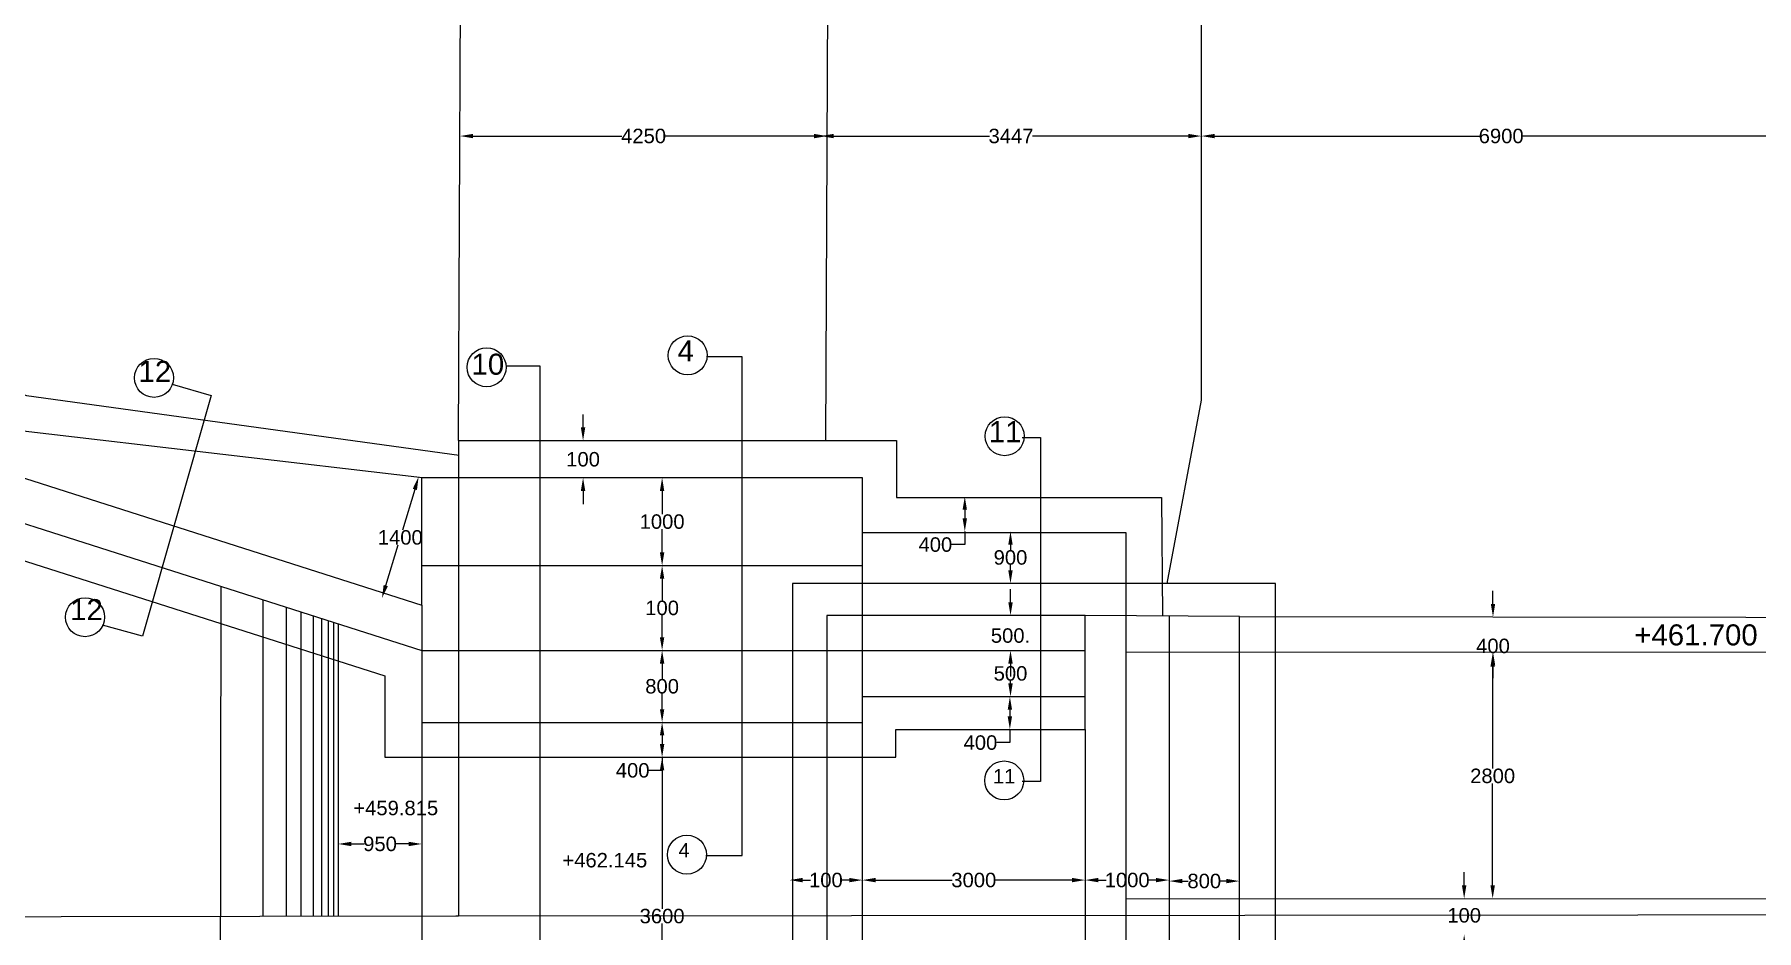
# Model space of a CAD drawing. Header units: inches. Extents: x 3910 to 36465, y 2 to 22749.
# Drawn here: x 9178 to 15726, y 9672 to 13082 of the extents above; entities that cross this region are included whole.
import ezdxf

# ---------------------------------------------------------------- set-up
doc = ezdxf.new("R2010")
doc.units = ezdxf.units.IN
doc.header["$MEASUREMENT"] = 0
doc.layers.add('DIMENSIONS', color=7, linetype='Continuous')
doc.styles.get("Standard").update_dxf_attribs({"font": 'arial.ttf', "height": 55})
doc.dimstyles.get("Standard").update_dxf_attribs({"dimtxt": 55, "dimasz": 50, "dimexe": 0.18, "dimexo": 0.0625, "dimgap": 0.09, "dimtad": 0, "dimtih": 1, "dimtoh": 1, "dimdec": 4, "dimzin": 0, "dimdsep": 46, "dimtxsty": 'Standard', "dimcen": 0.09, "dimse1": 1, "dimse2": 1, "dimadec": 0, "dimazin": 0, "dimtfac": 1, "dimtdec": 4, "dimtofl": 0, "dimtmove": 0, "dimatfit": 3, "dimfxl": 1, "dimtolj": 1, "dimtzin": 0, "dimarcsym": 0})

# ---------------------------------------------------------------- blocks, each defined once
blk = doc.blocks.new('*D66')
at = {"layer": 'Defpoints', "color": 0, "transparency": 16777216}
for p in [(10332.7, 10001.4), (10650.6, 10001.4), (10650.6, 10001.4)]:
    blk.add_point(p, dxfattribs=at)
at = {"layer": 'DIMENSIONS', "color": 0, "lineweight": -2, "transparency": 16777216}
for p, q in [((10382.7, 10001.4), (10430.9, 10001.4)), ((10600.6, 10001.4), (10552.4, 10001.4))]:
    blk.add_line(p, q, dxfattribs=at)
at = {"layer": 'DIMENSIONS', "color": 0, "transparency": 16777216}
for points in [[(10382.7, 10009.7), (10382.7, 9993.1), (10332.7, 10001.4)], [(10600.6, 10009.7), (10600.6, 9993.1), (10650.6, 10001.4)]]:
    blk.add_solid(points, dxfattribs=at)
at = {"layer": 'DIMENSIONS', "color": 0, "transparency": 16777216, "insert": (10491.7, 10001.4), "char_height": 55, "attachment_point": 5}
blk.add_mtext('\\A1;950', dxfattribs=at)
blk = doc.blocks.new('*D68')
at = {"layer": 'Defpoints', "color": 0, "transparency": 16777216}
for p in [(12048.2, 9864), (12325.6, 9864), (12325.6, 9864)]:
    blk.add_point(p, dxfattribs=at)
at = {"layer": 'DIMENSIONS', "color": 0, "lineweight": -2, "transparency": 16777216}
for p, q in [((12098.2, 9864), (12128.7, 9864)), ((12275.6, 9864), (12245.1, 9864))]:
    blk.add_line(p, q, dxfattribs=at)
at = {"layer": 'DIMENSIONS', "color": 0, "transparency": 16777216}
for points in [[(12098.2, 9872.3), (12098.2, 9855.6), (12048.2, 9864)], [(12275.6, 9872.3), (12275.6, 9855.6), (12325.6, 9864)]]:
    blk.add_solid(points, dxfattribs=at)
at = {"layer": 'DIMENSIONS', "color": 0, "transparency": 16777216, "insert": (12186.9, 9864), "char_height": 55, "attachment_point": 5}
blk.add_mtext('\\A1;100', dxfattribs=at)
blk = doc.blocks.new('*D69')
at = {"layer": 'Defpoints', "color": 0, "transparency": 16777216}
for p in [(12325.6, 9864), (13173, 9864), (13173, 9864)]:
    blk.add_point(p, dxfattribs=at)
at = {"layer": 'DIMENSIONS', "color": 0, "lineweight": -2, "transparency": 16777216}
for p, q in [((12375.6, 9864), (12667.2, 9864)), ((13123, 9864), (12831.4, 9864))]:
    blk.add_line(p, q, dxfattribs=at)
at = {"layer": 'DIMENSIONS', "color": 0, "transparency": 16777216}
for points in [[(12375.6, 9872.3), (12375.6, 9855.6), (12325.6, 9864)], [(13123, 9872.3), (13123, 9855.6), (13173, 9864)]]:
    blk.add_solid(points, dxfattribs=at)
at = {"layer": 'DIMENSIONS', "color": 0, "transparency": 16777216, "insert": (12749.3, 9864), "char_height": 55, "attachment_point": 5}
blk.add_mtext('\\A1;3000', dxfattribs=at)
blk = doc.blocks.new('*D70')
at = {"layer": 'Defpoints', "color": 0, "transparency": 16777216}
for p in [(13173, 9864), (13491.7, 9864), (13491.7, 9864)]:
    blk.add_point(p, dxfattribs=at)
at = {"layer": 'DIMENSIONS', "color": 0, "lineweight": -2, "transparency": 16777216}
for p, q in [((13223, 9864), (13252.9, 9864)), ((13441.7, 9864), (13411.9, 9864))]:
    blk.add_line(p, q, dxfattribs=at)
at = {"layer": 'DIMENSIONS', "color": 0, "transparency": 16777216}
for points in [[(13223, 9872.3), (13223, 9855.6), (13173, 9864)], [(13441.7, 9872.3), (13441.7, 9855.6), (13491.7, 9864)]]:
    blk.add_solid(points, dxfattribs=at)
at = {"layer": 'DIMENSIONS', "color": 0, "transparency": 16777216, "insert": (13332.4, 9864), "char_height": 55, "attachment_point": 5}
blk.add_mtext('\\A1;1000', dxfattribs=at)
blk = doc.blocks.new('*D71')
at = {"layer": 'Defpoints', "color": 0, "transparency": 16777216}
for p in [(13491.7, 9864), (13759.7, 9864), (13759.7, 9860.2)]:
    blk.add_point(p, dxfattribs=at)
at = {"layer": 'DIMENSIONS', "color": 0, "lineweight": -2, "transparency": 16777216}
for p, q in [((13541.7, 9860.2), (13565, 9860.2)), ((13709.7, 9860.2), (13686.5, 9860.2))]:
    blk.add_line(p, q, dxfattribs=at)
at = {"layer": 'DIMENSIONS', "color": 0, "transparency": 16777216}
for points in [[(13541.7, 9868.5), (13541.7, 9851.9), (13491.7, 9860.2)], [(13709.7, 9868.5), (13709.7, 9851.9), (13759.7, 9860.2)]]:
    blk.add_solid(points, dxfattribs=at)
at = {"layer": 'DIMENSIONS', "color": 0, "transparency": 16777216, "insert": (13625.7, 9860.2), "char_height": 55, "attachment_point": 5}
blk.add_mtext('\\A1;800', dxfattribs=at)
blk = doc.blocks.new('*D72')
at = {"layer": 'Defpoints', "color": 0, "transparency": 16777216}
for p in [(14866.6, 10865.1), (14723.4, 10731.7), (14866.6, 10731.7)]:
    blk.add_point(p, dxfattribs=at)
at = {"layer": 'DIMENSIONS', "color": 0, "lineweight": -2, "transparency": 16777216}
for p, q in [((14723.4, 10915.1), (14723.4, 10965.1)), ((14723.4, 10681.7), (14723.4, 10631.7))]:
    blk.add_line(p, q, dxfattribs=at)
at = {"layer": 'DIMENSIONS', "color": 0, "transparency": 16777216}
for points in [[(14715.1, 10915.1), (14731.8, 10915.1), (14723.4, 10865.1)], [(14715.1, 10681.7), (14731.8, 10681.7), (14723.4, 10731.7)]]:
    blk.add_solid(points, dxfattribs=at)
at = {"layer": 'DIMENSIONS', "color": 0, "transparency": 16777216, "insert": (14723.4, 10754.7), "char_height": 55, "attachment_point": 5}
blk.add_mtext('\\A1;400', dxfattribs=at)
blk = doc.blocks.new('*D73')
at = {"layer": 'Defpoints', "color": 0, "transparency": 16777216}
for p in [(14722.6, 10726.6), (14722.1, 9793.7), (14722.5, 9793.7)]:
    blk.add_point(p, dxfattribs=at)
at = {"layer": 'DIMENSIONS', "color": 0, "lineweight": -2, "transparency": 16777216}
for p, q in [((14722.1, 10676.6), (14722.1, 10288.4)), ((14722.1, 9843.7), (14722.1, 10232))]:
    blk.add_line(p, q, dxfattribs=at)
at = {"layer": 'DIMENSIONS', "color": 0, "transparency": 16777216}
for points in [[(14713.8, 10676.6), (14730.5, 10676.6), (14722.1, 10726.6)], [(14713.8, 9843.7), (14730.5, 9843.7), (14722.1, 9793.7)]]:
    blk.add_solid(points, dxfattribs=at)
at = {"layer": 'DIMENSIONS', "color": 0, "transparency": 16777216, "insert": (14722.1, 10260.2), "char_height": 55, "attachment_point": 5}
blk.add_mtext('\\A1;2800', dxfattribs=at)
blk = doc.blocks.new('*D74')
at = {"layer": 'Defpoints', "color": 0, "transparency": 16777216}
for p in [(14722.1, 9793.7), (14613.8, 9656.1), (14722.1, 9656.1)]:
    blk.add_point(p, dxfattribs=at)
at = {"layer": 'DIMENSIONS', "color": 0, "lineweight": -2, "transparency": 16777216}
for p, q in [((14613.8, 9843.7), (14613.8, 9893.7)), ((14613.8, 9606.1), (14613.8, 9556.1))]:
    blk.add_line(p, q, dxfattribs=at)
at = {"layer": 'DIMENSIONS', "color": 0, "transparency": 16777216}
for points in [[(14605.5, 9843.7), (14622.2, 9843.7), (14613.8, 9793.7)], [(14605.5, 9606.1), (14622.2, 9606.1), (14613.8, 9656.1)]]:
    blk.add_solid(points, dxfattribs=at)
at = {"layer": 'DIMENSIONS', "color": 0, "transparency": 16777216, "insert": (14613.8, 9729.6), "char_height": 55, "attachment_point": 5}
blk.add_mtext('\\A1;100', dxfattribs=at)
blk = doc.blocks.new('*D129')
at = {"layer": 'Defpoints', "color": 0, "transparency": 16777216}
for p in [(10795.5, 12701.9), (12192, 12694.9), (12192, 12694.9)]:
    blk.add_point(p, dxfattribs=at)
at = {"layer": 'DIMENSIONS', "color": 0, "lineweight": -2, "transparency": 16777216}
for p, q in [((10845.5, 12694.9), (11410.6, 12694.9)), ((12142, 12694.9), (11577, 12694.9))]:
    blk.add_line(p, q, dxfattribs=at)
at = {"layer": 'DIMENSIONS', "color": 0, "transparency": 16777216}
for points in [[(10845.5, 12703.2), (10845.5, 12686.6), (10795.5, 12694.9)], [(12142, 12703.2), (12142, 12686.6), (12192, 12694.9)]]:
    blk.add_solid(points, dxfattribs=at)
at = {"layer": 'DIMENSIONS', "color": 0, "transparency": 16777216, "insert": (11493.8, 12694.9), "char_height": 55, "attachment_point": 5}
blk.add_mtext('\\A1;4250', dxfattribs=at)
blk = doc.blocks.new('*D130')
at = {"layer": 'Defpoints', "color": 0, "transparency": 16777216}
for p in [(12167, 12699.1), (13614.7, 12699.1), (13614.7, 12694.9)]:
    blk.add_point(p, dxfattribs=at)
at = {"layer": 'DIMENSIONS', "color": 0, "lineweight": -2, "transparency": 16777216}
for p, q in [((12217, 12694.9), (12808.7, 12694.9)), ((13564.7, 12694.9), (12973.1, 12694.9))]:
    blk.add_line(p, q, dxfattribs=at)
at = {"layer": 'DIMENSIONS', "color": 0, "transparency": 16777216}
for points in [[(12217, 12703.2), (12217, 12686.6), (12167, 12694.9)], [(13564.7, 12703.2), (13564.7, 12686.6), (13614.7, 12694.9)]]:
    blk.add_solid(points, dxfattribs=at)
at = {"layer": 'DIMENSIONS', "color": 0, "transparency": 16777216, "insert": (12890.9, 12694.9), "char_height": 55, "attachment_point": 5}
blk.add_mtext('\\A1;3447', dxfattribs=at)
blk = doc.blocks.new('*D131')
at = {"layer": 'Defpoints', "color": 0, "transparency": 16777216}
for p in [(13614.7, 12694.9), (15894.2, 12694.9), (15894.2, 12694.9)]:
    blk.add_point(p, dxfattribs=at)
at = {"layer": 'DIMENSIONS', "color": 0, "lineweight": -2, "transparency": 16777216}
for p, q in [((13664.7, 12694.9), (14672.2, 12694.9)), ((15844.2, 12694.9), (14836.8, 12694.9))]:
    blk.add_line(p, q, dxfattribs=at)
at = {"layer": 'DIMENSIONS', "color": 0, "transparency": 16777216}
for points in [[(13664.7, 12703.2), (13664.7, 12686.6), (13614.7, 12694.9)], [(15844.2, 12703.2), (15844.2, 12686.6), (15894.2, 12694.9)]]:
    blk.add_solid(points, dxfattribs=at)
at = {"layer": 'DIMENSIONS', "color": 0, "transparency": 16777216, "insert": (14754.5, 12694.9), "char_height": 55, "attachment_point": 5}
blk.add_mtext('\\A1;6900', dxfattribs=at)
blk = doc.blocks.new('*D145')
at = {"layer": 'Defpoints', "color": 0, "transparency": 16777216}
for p in [(11622.9, 11536.1), (11263.7, 11394.8), (11622.9, 11394.8)]:
    blk.add_point(p, dxfattribs=at)
at = {"layer": 'DIMENSIONS', "color": 0, "lineweight": -2, "transparency": 16777216}
for p, q in [((11263.7, 11586.1), (11263.7, 11636.1)), ((11263.7, 11344.8), (11263.7, 11294.8))]:
    blk.add_line(p, q, dxfattribs=at)
at = {"layer": 'DIMENSIONS', "color": 0, "transparency": 16777216}
for points in [[(11255.3, 11586.1), (11272, 11586.1), (11263.7, 11536.1)], [(11255.3, 11344.8), (11272, 11344.8), (11263.7, 11394.8)]]:
    blk.add_solid(points, dxfattribs=at)
at = {"layer": 'DIMENSIONS', "color": 0, "transparency": 16777216, "insert": (11263.7, 11464.8), "char_height": 55, "attachment_point": 5}
blk.add_mtext('\\A1;100', dxfattribs=at)
blk = doc.blocks.new('*D146')
at = {"layer": 'Defpoints', "color": 0, "transparency": 16777216}
for p in [(11564.2, 11394.8), (11564.2, 11060.6), (11564.2, 11060.6)]:
    blk.add_point(p, dxfattribs=at)
at = {"layer": 'DIMENSIONS', "color": 0, "lineweight": -2, "transparency": 16777216}
for p, q in [((11564.2, 11344.8), (11564.2, 11255.9)), ((11564.2, 11110.6), (11564.2, 11199.6))]:
    blk.add_line(p, q, dxfattribs=at)
at = {"layer": 'DIMENSIONS', "color": 0, "transparency": 16777216}
for points in [[(11555.8, 11344.8), (11572.5, 11344.8), (11564.2, 11394.8)], [(11555.8, 11110.6), (11572.5, 11110.6), (11564.2, 11060.6)]]:
    blk.add_solid(points, dxfattribs=at)
at = {"layer": 'DIMENSIONS', "color": 0, "transparency": 16777216, "insert": (11564.2, 11227.7), "char_height": 55, "attachment_point": 5}
blk.add_mtext('\\A1;1000', dxfattribs=at)
blk = doc.blocks.new('*D147')
at = {"layer": 'Defpoints', "color": 0, "transparency": 16777216}
for p in [(11564.2, 11060.6), (11564.2, 10738), (11564.2, 10738)]:
    blk.add_point(p, dxfattribs=at)
at = {"layer": 'DIMENSIONS', "color": 0, "lineweight": -2, "transparency": 16777216}
for p, q in [((11564.2, 11010.6), (11564.2, 10927.5)), ((11564.2, 10788), (11564.2, 10871.2))]:
    blk.add_line(p, q, dxfattribs=at)
at = {"layer": 'DIMENSIONS', "color": 0, "transparency": 16777216}
for points in [[(11555.8, 11010.6), (11572.5, 11010.6), (11564.2, 11060.6)], [(11555.8, 10788), (11572.5, 10788), (11564.2, 10738)]]:
    blk.add_solid(points, dxfattribs=at)
at = {"layer": 'DIMENSIONS', "color": 0, "transparency": 16777216, "insert": (11564.2, 10899.3), "char_height": 55, "attachment_point": 5}
blk.add_mtext('\\A1;100', dxfattribs=at)
blk = doc.blocks.new('*D148')
at = {"layer": 'Defpoints', "color": 0, "transparency": 16777216}
for p in [(11564.2, 10738), (11564.2, 10464.2), (11564.2, 10464.2)]:
    blk.add_point(p, dxfattribs=at)
at = {"layer": 'DIMENSIONS', "color": 0, "lineweight": -2, "transparency": 16777216}
for p, q in [((11564.2, 10688), (11564.2, 10629.3)), ((11564.2, 10514.2), (11564.2, 10572.9))]:
    blk.add_line(p, q, dxfattribs=at)
at = {"layer": 'DIMENSIONS', "color": 0, "transparency": 16777216}
for points in [[(11555.8, 10688), (11572.5, 10688), (11564.2, 10738)], [(11555.8, 10514.2), (11572.5, 10514.2), (11564.2, 10464.2)]]:
    blk.add_solid(points, dxfattribs=at)
at = {"layer": 'DIMENSIONS', "color": 0, "transparency": 16777216, "insert": (11564.2, 10601.1), "char_height": 55, "attachment_point": 5}
blk.add_mtext('\\A1;800', dxfattribs=at)
blk = doc.blocks.new('*D149')
at = {"layer": 'Defpoints', "color": 0, "transparency": 16777216}
for p in [(11564.2, 10464.2), (11564.2, 10331.3), (11564.2, 10331.3)]:
    blk.add_point(p, dxfattribs=at)
at = {"layer": 'DIMENSIONS', "color": 0, "lineweight": -2, "transparency": 16777216}
for p, q in [((11564.2, 10414.2), (11564.2, 10381.3)), ((11564.2, 10281.3), (11514.2, 10281.3)), ((11564.2, 10331.3), (11564.2, 10281.3))]:
    blk.add_line(p, q, dxfattribs=at)
at = {"layer": 'DIMENSIONS', "color": 0, "transparency": 16777216}
for points in [[(11555.8, 10414.2), (11572.5, 10414.2), (11564.2, 10464.2)], [(11555.8, 10381.3), (11572.5, 10381.3), (11564.2, 10331.3)]]:
    blk.add_solid(points, dxfattribs=at)
at = {"layer": 'DIMENSIONS', "color": 0, "transparency": 16777216, "insert": (11452.3, 10281.3), "char_height": 55, "attachment_point": 5}
blk.add_mtext('\\A1;400', dxfattribs=at)
blk = doc.blocks.new('*D150')
at = {"layer": 'Defpoints', "color": 0, "transparency": 16777216}
for p in [(11564.2, 10331.3), (11564.2, 9122.3), (11564.2, 9122.3)]:
    blk.add_point(p, dxfattribs=at)
at = {"layer": 'DIMENSIONS', "color": 0, "lineweight": -2, "transparency": 16777216}
for p, q in [((11564.2, 10281.3), (11564.2, 9755)), ((11564.2, 9172.3), (11564.2, 9698.6))]:
    blk.add_line(p, q, dxfattribs=at)
at = {"layer": 'DIMENSIONS', "color": 0, "transparency": 16777216}
for points in [[(11555.8, 10281.3), (11572.5, 10281.3), (11564.2, 10331.3)], [(11555.8, 9172.3), (11572.5, 9172.3), (11564.2, 9122.3)]]:
    blk.add_solid(points, dxfattribs=at)
at = {"layer": 'DIMENSIONS', "color": 0, "transparency": 16777216, "insert": (11564.2, 9726.8), "char_height": 55, "attachment_point": 5}
blk.add_mtext('\\A1;3600', dxfattribs=at)
blk = doc.blocks.new('*D168')
at = {"layer": 'Defpoints', "color": 0, "transparency": 16777216}
for p in [(10642.4, 11397.3), (10499, 10936.8), (10502.9, 10935.6)]:
    blk.add_point(p, dxfattribs=at)
at = {"layer": 'DIMENSIONS', "color": 0, "lineweight": -2, "transparency": 16777216}
for p, q in [((10624, 11350.6), (10577.2, 11195.8)), ((10513.4, 10984.6), (10560.2, 11139.4))]:
    blk.add_line(p, q, dxfattribs=at)
at = {"layer": 'DIMENSIONS', "color": 0, "transparency": 16777216}
for points in [[(10616, 11353), (10632, 11348.2), (10638.5, 11398.5)], [(10505.4, 10987), (10521.4, 10982.2), (10499, 10936.8)]]:
    blk.add_solid(points, dxfattribs=at)
at = {"layer": 'DIMENSIONS', "color": 0, "transparency": 16777216, "insert": (10568.7, 11167.6), "char_height": 55, "attachment_point": 5}
blk.add_mtext('\\A1;1400', dxfattribs=at)
blk = doc.blocks.new('*D169')
at = {"layer": 'Defpoints', "color": 0, "transparency": 16777216}
for p in [(12888.8, 11322.9), (12715.1, 11190.3), (12888.8, 11190.3)]:
    blk.add_point(p, dxfattribs=at)
at = {"layer": 'DIMENSIONS', "color": 0, "lineweight": -2, "transparency": 16777216}
for p, q in [((12715.1, 11272.9), (12715.1, 11240.3)), ((12715.1, 11140.3), (12665.1, 11140.3)), ((12715.1, 11190.3), (12715.1, 11140.3))]:
    blk.add_line(p, q, dxfattribs=at)
at = {"layer": 'DIMENSIONS', "color": 0, "transparency": 16777216}
for points in [[(12706.7, 11272.9), (12723.4, 11272.9), (12715.1, 11322.9)], [(12706.7, 11240.3), (12723.4, 11240.3), (12715.1, 11190.3)]]:
    blk.add_solid(points, dxfattribs=at)
at = {"layer": 'DIMENSIONS', "color": 0, "transparency": 16777216, "insert": (12603.2, 11140.3), "char_height": 55, "attachment_point": 5}
blk.add_mtext('\\A1;400', dxfattribs=at)
blk = doc.blocks.new('*D170')
at = {"layer": 'Defpoints', "color": 0, "transparency": 16777216}
for p in [(12888.8, 11190.3), (12888.8, 10992.3), (12888.8, 10992.3)]:
    blk.add_point(p, dxfattribs=at)
at = {"layer": 'DIMENSIONS', "color": 0, "lineweight": -2, "transparency": 16777216}
for p, q in [((12888.8, 11140.3), (12888.8, 11119.5)), ((12888.8, 11042.3), (12888.8, 11063.2))]:
    blk.add_line(p, q, dxfattribs=at)
at = {"layer": 'DIMENSIONS', "color": 0, "transparency": 16777216}
for points in [[(12880.4, 11140.3), (12897.1, 11140.3), (12888.8, 11190.3)], [(12880.4, 11042.3), (12897.1, 11042.3), (12888.8, 10992.3)]]:
    blk.add_solid(points, dxfattribs=at)
at = {"layer": 'DIMENSIONS', "color": 0, "transparency": 16777216, "insert": (12888.8, 11091.3), "char_height": 55, "attachment_point": 5}
blk.add_mtext('\\A1;900', dxfattribs=at)
blk = doc.blocks.new('*D171')
at = {"layer": 'Defpoints', "color": 0, "transparency": 16777216}
for p in [(12888.8, 10870.7), (12888.8, 10738), (12888.9, 10738)]:
    blk.add_point(p, dxfattribs=at)
at = {"layer": 'DIMENSIONS', "color": 0, "lineweight": -2, "transparency": 16777216}
for p, q in [((12888.9, 10920.7), (12888.9, 10970.7)), ((12888.9, 10688), (12888.9, 10638))]:
    blk.add_line(p, q, dxfattribs=at)
at = {"layer": 'DIMENSIONS', "color": 0, "transparency": 16777216}
for points in [[(12880.6, 10920.7), (12897.2, 10920.7), (12888.9, 10870.7)], [(12880.6, 10688), (12897.2, 10688), (12888.9, 10738)]]:
    blk.add_solid(points, dxfattribs=at)
at = {"layer": 'DIMENSIONS', "color": 0, "transparency": 16777216, "insert": (12888.9, 10794.1), "char_height": 55, "attachment_point": 5}
blk.add_mtext('\\A1;500.', dxfattribs=at)
blk = doc.blocks.new('*D172')
at = {"layer": 'Defpoints', "color": 0, "transparency": 16777216}
for p in [(12888.9, 10738), (12888.9, 10562.1), (12888.9, 10562.1)]:
    blk.add_point(p, dxfattribs=at)
at = {"layer": 'DIMENSIONS', "color": 0, "lineweight": -2, "transparency": 16777216}
for p, q in [((12888.9, 10688), (12888.9, 10678.2)), ((12888.9, 10612.1), (12888.9, 10621.9))]:
    blk.add_line(p, q, dxfattribs=at)
at = {"layer": 'DIMENSIONS', "color": 0, "transparency": 16777216}
for points in [[(12880.6, 10688), (12897.2, 10688), (12888.9, 10738)], [(12880.6, 10612.1), (12897.2, 10612.1), (12888.9, 10562.1)]]:
    blk.add_solid(points, dxfattribs=at)
at = {"layer": 'DIMENSIONS', "color": 0, "transparency": 16777216, "insert": (12888.9, 10650), "char_height": 55, "attachment_point": 5}
blk.add_mtext('\\A1;500', dxfattribs=at)
blk = doc.blocks.new('*D173')
at = {"layer": 'Defpoints', "color": 0, "transparency": 16777216}
for p in [(12888.9, 10562.1), (12886.5, 10436.9), (12888.9, 10436.9)]:
    blk.add_point(p, dxfattribs=at)
at = {"layer": 'DIMENSIONS', "color": 0, "lineweight": -2, "transparency": 16777216}
for p, q in [((12886.5, 10512.1), (12886.5, 10486.9)), ((12886.5, 10436.9), (12886.5, 10386.9)), ((12886.5, 10386.9), (12836.5, 10386.9))]:
    blk.add_line(p, q, dxfattribs=at)
at = {"layer": 'DIMENSIONS', "color": 0, "transparency": 16777216}
for points in [[(12878.2, 10512.1), (12894.8, 10512.1), (12886.5, 10562.1)], [(12878.2, 10486.9), (12894.8, 10486.9), (12886.5, 10436.9)]]:
    blk.add_solid(points, dxfattribs=at)
at = {"layer": 'DIMENSIONS', "color": 0, "transparency": 16777216, "insert": (12774.6, 10386.9), "char_height": 55, "attachment_point": 5}
blk.add_mtext('\\A1;400', dxfattribs=at)

msp = doc.modelspace()

# ---------------------------------------------------------------- linework, layer by layer
at = {"color": 0}
for points in [[(10790.60931, 11536.07308), (10801.20096, 14041.08364), (10929.22452, 16608.92049)], [(12186.20735, 11536.07308), (12198.75933, 14035.45599), (12326.72607, 16608.92049)], [(13484.18741, 10992.34845), (13614.74277, 11690.28691), (13614.74277, 16609.87184)], [(7546.12863, 11586.90236), (7546.12863, 12939.20344), (8144.21751, 12939.20344), (8144.21751, 12031.16929), (9147.09413, 11707.26039), (10792.26207, 11480.94705)], [(7667.31524, 6603.59179), (7998.37075, 6603.59179), (7998.37075, 7498.61811), (9141.84896, 7873.46407), (10643.46043, 8045.61019), (12325.59045, 8045.61019), (12325.59045, 11394.81919), (10653.05423, 11394.81919), (9134.72426, 11571.45635), (8009.96931, 11929.45219), (8009.96931, 12803.02124), (7682.09644, 12803.02124), (7682.09644, 12602.74038)], [(7846.03288, 12803.02124), (7846.03288, 11806.1628), (10650.60917, 10909.51267), (10650.60917, 11394.81919)], [(11730.19461, 9957.55608), (11868.39481, 9957.55608), (11868.39481, 11854.53172), (11732.73913, 11854.53172)], [(10955.40083, 7641.29282), (11100.44806, 7641.29282), (11100.44806, 11818.81682), (10969.44714, 11818.81682)], [(9701.24744, 11750.73356), (9849.39208, 11707.69601), (9588.68452, 10791.8189), (9436.99457, 10833.74575)], [(7682.09644, 11686.06789), (10650.60917, 10738.01462)], [(7546.12863, 11586.90236), (10509.33585, 10641.42696), (10509.33585, 10331.27255), (12452.8632, 10331.27255), (12452.8632, 10436.87041), (13173.03497, 10436.87041), (13173.03497, 10870.7336), (12190.58038, 10870.7336), (12190.58038, 10331.27255), (12190.58038, 8572.96607), (13759.74998, 8572.96607), (13759.74998, 10866.51667), (13173.03497, 10870.7336)], [(10790.60931, 11536.07308), (10790.60931, 9726.44883), (10780.36547, 9726.43174)], [(10790.60931, 11536.07308), (12455.23528, 11536.07308), (12455.23528, 11319.15909), (13462.75022, 11319.15909), (13466.39248, 10868.62513)], [(12933.38228, 11547.4811), (13002.51445, 11547.4811), (13002.51445, 10238.89141), (12932.76403, 10238.89141)], [(12325.59045, 11187.01092), (13327.79178, 11187.01092), (13327.79178, 8246.4734), (12325.59045, 8246.4734)], [(10650.60917, 11060.62911), (12325.59045, 11060.62911)], [(9886.75364, 10981.96699), (9883.02594, 8468.20692)], [(13896.96583, 8447.03397), (13896.96583, 10992.34845), (12059.64103, 10992.34845), (12059.64103, 8442.67087), (13896.96583, 8447.03397)], [(10046.17462, 10931.05275), (10046.17462, 9725.20654)], [(10134.86319, 10902.7283), (10134.86319, 9725.35454)], [(10191.0737, 10884.77636), (10191.0737, 9725.44834)], [(10237.54104, 10869.9361), (10237.54104, 9725.52588)], [(10650.60917, 10909.51267), (10650.60917, 8045.61019)], [(10269.01879, 10859.88305), (10269.01879, 9725.57841)], [(10294.50091, 10851.74484), (10294.50091, 9725.62094)], [(10314.73664, 10845.28216), (10314.73664, 9725.65471)], [(10332.72403, 10839.53753), (10332.72403, 9725.68472)], [(13491.74955, 10868.44288), (13491.74955, 8572.96607)], [(13759.74998, 10866.51667), (24348.77171, 10853.01473), (24348.77171, 8575.37734), (13759.74998, 8575.37734)], [(10650.60917, 10738.01462), (13173.03497, 10738.01462)], [(13327.79178, 10732.06591), (23186.83748, 10729.93998)], [(12325.59045, 10562.05638), (13173.03497, 10562.05638)], [(10650.60917, 10464.15004), (12325.59045, 10464.15004)], [(13173.03497, 10436.87041), (13173.03497, 8572.96607)], [(29658.94382, 10083.77927), (29658.94382, 9679.02163), (18263.61847, 9732.5883), (10790.60931, 9726.44883), (3993.25348, 9715.10557), (3993.25348, 10207.81145)], [(13327.79178, 9793.81925), (23187.69308, 9793.19378)]]:
    msp.add_lwpolyline(points, dxfattribs=at)
for centre in [(11661.3381, 11860.32946), (10896.92311, 11815.12297), (9632.35116, 11774.81533), (12866.60391, 11552.98324), (9370.04456, 10864.17547)]:
    msp.add_circle(centre, 74.17881, dxfattribs=at)
at = {"layer": 'DIMENSIONS', "color": 0}
for centre in [(12864.91212, 10243.0378), (11658.47185, 9960.7051)]:
    msp.add_circle(centre, 74.17881, dxfattribs=at)

# ---------------------------------------------------------------- texts
at = {"color": 0}
for s, height, p in [('4', 80, (11623.02173, 11837.33177)), ('10', 80, (10839.52031, 11786.87161)), ('12', 80, (9573.44241, 11759.36409)), ('11', 80, (12806.33135, 11530.14122)), ('12', 80, (9313.40633, 10853.01027)), ('+461.700', 80, (15260.65904, 10756.92341)), ('11', 55, (12822.16989, 10231.59789)), ('+459.815', 55, (10390.18806, 10110.85564)), ('+462.145', 55, (11185.14253, 9912.22864)), ('4', 55, (11626.43493, 9950.21361))]:
    msp.add_text(s, height=height, dxfattribs=at).set_placement(p)

# ---------------------------------------------------------------- dimensions: what is measured, and where the dimension line sits
at = {"layer": 'DIMENSIONS', "color": 0}
for base, p1, p2, text, picture, middle in [((12192.02695, 12694.8857), (10795.53864, 12701.89891), (12192.02695, 12694.8857), '4250', '*D129', (11493.78279, 12694.8857)), ((13614.74277, 12694.8857), (12167.02695, 12699.05237), (13614.74277, 12699.05237), '3447', '*D130', (12890.88486, 12694.8857)), ((15894.24694, 12694.8857), (13614.74277, 12694.8857), (15894.24694, 12694.8857), '6900', '*D131', (14754.49486, 12694.8857)), ((10650.60917, 10001.40918), (10332.72403, 10001.40918), (10650.60917, 10001.40918), '950', '*D66', (10491.6666, 10001.40918)), ((12325.59045, 9863.97435), (12048.23344, 9863.97435), (12325.59045, 9863.97435), '100', '*D68', (12186.91195, 9863.97435)), ((13173.03497, 9863.97435), (12325.59045, 9863.97435), (13173.03497, 9863.97435), '3000', '*D69', (12749.31271, 9863.97435)), ((13491.74955, 9863.97435), (13173.03497, 9863.97435), (13491.74955, 9863.97435), '1000', '*D70', (13332.39226, 9863.97435)), ((13759.74998, 9860.1947), (13491.74955, 9863.97435), (13759.74998, 9863.97435), '800', '*D71', (13625.74977, 9860.1947))]:
    dim = msp.add_linear_dim(base=base, p1=p1, p2=p2, text=text, dimstyle='Standard', dxfattribs=at)
    dim.commit()
    dim.dimension.update_dxf_attribs({"geometry": picture, "text_midpoint": middle})
for base, p1, p2, angle, text, picture, middle, dimtype in [((11263.66823, 11394.81919), (11622.92229, 11536.07308), (11622.92229, 11394.81919), 90, '100', '*D145', (11263.66823, 11464.76447), 160), ((12888.89639, 10738.01462), (12888.78192, 10870.7336), (12888.78192, 10738.01462), 270, '500.', '*D171', (12888.89639, 10794.13915), 161), ((14723.42524, 10731.73409), (14866.635, 10865.10529), (14866.60624, 10731.73409), 90, '400', '*D72', (14723.42524, 10754.72065), 160), ((14613.84525, 9656.07807), (14722.11312, 9793.7308), (14722.11312, 9656.07807), 90, '100', '*D74', (14613.84525, 9729.58982), 160)]:
    dim = msp.add_linear_dim(base=base, p1=p1, p2=p2, angle=angle, text=text, dimstyle='Standard', dxfattribs=at)
    dim.commit()
    dim.dimension.update_dxf_attribs({"geometry": picture, "text_midpoint": middle, "dimtype": dimtype})
for p1, p2, distance, text, picture, middle in [((10642.44873, 11397.25334), (10502.94808, 10935.56221), -4.17306, '1400', '*D168', (10568.70371, 11167.61478)), ((12888.78192, 11322.92481), (12888.78192, 11190.3386), -173.71942, '400', '*D169', (12603.20067, 11140.3386)), ((12888.78192, 11190.3386), (12888.78192, 10992.34845), 0, '900', '*D170', (12888.78192, 11091.34353)), ((12888.89639, 10738.01462), (12888.89639, 10562.05638), 0, '500', '*D172', (12888.89639, 10650.0355)), ((12888.89639, 10562.05638), (12888.89639, 10436.87041), -2.41275, '400', '*D173', (12774.62181, 10386.87041))]:
    dim = msp.add_aligned_dim(p1=p1, p2=p2, distance=distance, text=text, dimstyle='Standard', dxfattribs=at)
    dim.commit()
    dim.dimension.update_dxf_attribs({"geometry": picture, "text_midpoint": middle})
for base, p1, p2, text, picture, middle in [((11564.17789, 11060.62911), (11564.17789, 11394.81919), (11564.17789, 11060.62911), '1000', '*D146', (11564.17789, 11227.72415)), ((11564.17789, 10738.01462), (11564.17789, 11060.62911), (11564.17789, 10738.01462), '100', '*D147', (11564.17789, 10899.32186)), ((11564.17789, 10464.15004), (11564.17789, 10738.01462), (11564.17789, 10464.15004), '800', '*D148', (11564.17789, 10601.08233)), ((14722.13166, 9793.73077), (14722.57608, 10726.63914), (14722.5169, 9793.73077), '2800', '*D73', (14722.13166, 10260.18496)), ((11564.17789, 10331.27255), (11564.17789, 10464.15004), (11564.17789, 10331.27255), '400', '*D149', (11452.31607, 10281.27255)), ((11564.17789, 9122.2955), (11564.17789, 10331.27255), (11564.17789, 9122.2955), '3600', '*D150', (11564.17789, 9726.78402))]:
    dim = msp.add_linear_dim(base=base, p1=p1, p2=p2, angle=90, text=text, dimstyle='Standard', dxfattribs=at)
    dim.commit()
    dim.dimension.update_dxf_attribs({"geometry": picture, "text_midpoint": middle})

doc.saveas('drawing.dxf')
